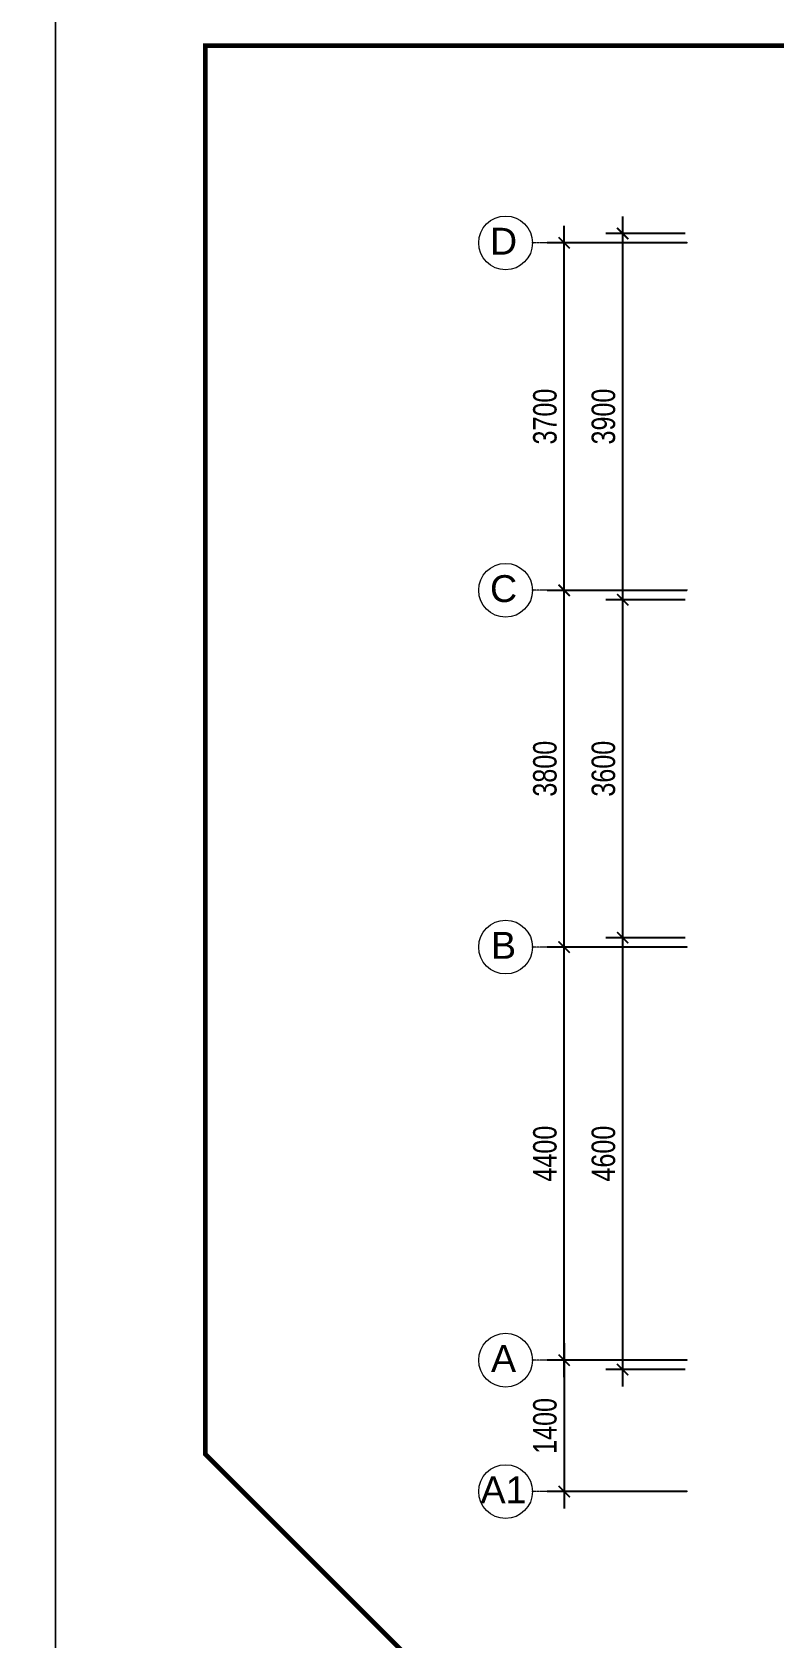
# Model space of a CAD drawing. Header units: millimetres. Extents: x 33748 to 451939, y -263262 to 62681.
# Drawn here: x 226657 to 234553, y -246097 to -228993 of the extents above; entities that cross this region are included whole.
import ezdxf
from ezdxf.enums import TextEntityAlignment as Align

# ---------------------------------------------------------------- set-up
doc = ezdxf.new("R2010")
doc.units = ezdxf.units.MM
doc.header["$PDMODE"] = 98
doc.linetypes.add('CENTER', pattern=[50.8, 31.75, -6.35, 6.35, -6.35])
doc.linetypes.add('HIDDEN', pattern=[0.375, 0.25, -0.125])
doc.layers.get('Defpoints').update_dxf_attribs({"color": 202, "lineweight": 13})
for name, color, linetype, lineweight in [('-CENTER', 143, 'CENTER', 13), ('-KH', 143, 'Continuous', 13), ('-RANH GIOI KHU DAT', 12, 'CENTER', 18), ('-TEXT', 7, 'Continuous', 15)]:
    doc.layers.add(name, color=color, linetype=linetype, lineweight=lineweight)
doc.layers.add('12. NET DIM', color=9, linetype='Continuous')
doc.styles.add('1', font='arial.ttf')
doc.styles.add('AVANH', font='', dxfattribs={"width": 0.8})
doc.styles.get('AVANH').set_extended_font_data('.VnAvantH')
doc.dimstyles.new('C_100A3', dxfattribs={"dimscale": 100, "dimtxt": 2.5, "dimasz": 1.2, "dimexe": 1.8, "dimexo": 0, "dimgap": 0.75, "dimtad": 1, "dimdec": 0, "dimzin": 0, "dimdsep": 46, "dimtxsty": 'AVANH', "dimblk": 'ARCHTICK', "dimcen": 0, "dimdle": 1.8, "dimclrd": 256, "dimclre": 256, "dimclrt": 7, "dimadec": 0, "dimazin": 0, "dimtfac": 0.0001, "dimtdec": 0, "dimtix": 1, "dimtmove": 2, "dimatfit": 3, "dimldrblk": 'ARCHTICK', "dimfxl": 1.8, "dimtolj": 1, "dimtzin": 0, "dimarcsym": 0})

# ---------------------------------------------------------------- blocks, each defined once
blk = doc.blocks.new('_ARCHTICK')
at = {"const_width": 0.15}
blk.add_lwpolyline([(-0.5, -0.5), (0.5, 0.5)], dxfattribs=at)
blk = doc.blocks.new('*D1220')
at = {"layer": '12. NET DIM', "lineweight": -2, "transparency": 16777216}
for p, q in [((232944, -243419), (232944, -238459)), ((233609, -238639), (232764, -238639)), ((233609, -243239), (232764, -243239))]:
    blk.add_line(p, q, dxfattribs=at)
at = {"layer": 'Defpoints', "color": 0, "transparency": 16777216}
for p in [(232944, -238639), (233609, -238639), (233609, -243239)]:
    blk.add_point(p, dxfattribs=at)
at = {"layer": '12. NET DIM', "lineweight": -2, "transparency": 16777216, "xscale": 120, "yscale": 120, "zscale": 120}
for p, rotation in [((232944, -238639), 90), ((232944, -243239), 270)]:
    blk.add_blockref('_ARCHTICK', p, dxfattribs=dict(at, rotation=rotation))
at = {"layer": '12. NET DIM', "color": 7, "transparency": 16777216, "insert": (232740, -240939), "char_height": 250, "attachment_point": 5, "rotation": 90, "style": 'AVANH'}
blk.add_mtext('\\A1;4600', dxfattribs=at)
blk = doc.blocks.new('*D1221')
at = {"layer": '12. NET DIM', "lineweight": -2, "transparency": 16777216}
for p, q in [((232944, -238819), (232944, -234859)), ((233609, -235039), (232764, -235039)), ((233609, -238639), (232764, -238639))]:
    blk.add_line(p, q, dxfattribs=at)
at = {"layer": 'Defpoints', "color": 0, "transparency": 16777216}
for p in [(232944, -235039), (233609, -235039), (233609, -238639)]:
    blk.add_point(p, dxfattribs=at)
at = {"layer": '12. NET DIM', "lineweight": -2, "transparency": 16777216, "xscale": 120, "yscale": 120, "zscale": 120}
for p, rotation in [((232944, -235039), 90), ((232944, -238639), 270)]:
    blk.add_blockref('_ARCHTICK', p, dxfattribs=dict(at, rotation=rotation))
at = {"layer": '12. NET DIM', "color": 7, "transparency": 16777216, "insert": (232740, -236839), "char_height": 250, "attachment_point": 5, "rotation": 90, "style": 'AVANH'}
blk.add_mtext('\\A1;3600', dxfattribs=at)
blk = doc.blocks.new('*D1222')
at = {"layer": '12. NET DIM', "lineweight": -2, "transparency": 16777216}
for p, q in [((232944, -235219), (232944, -230958)), ((233609, -231138), (232764, -231138)), ((233609, -235039), (232764, -235039))]:
    blk.add_line(p, q, dxfattribs=at)
at = {"layer": 'Defpoints', "color": 0, "transparency": 16777216}
for p in [(232944, -231138), (233609, -231138), (233609, -235039)]:
    blk.add_point(p, dxfattribs=at)
at = {"layer": '12. NET DIM', "lineweight": -2, "transparency": 16777216, "xscale": 120, "yscale": 120, "zscale": 120}
for p, rotation in [((232944, -231138), 90), ((232944, -235039), 270)]:
    blk.add_blockref('_ARCHTICK', p, dxfattribs=dict(at, rotation=rotation))
at = {"layer": '12. NET DIM', "color": 7, "transparency": 16777216, "insert": (232740, -233088), "char_height": 250, "attachment_point": 5, "rotation": 90, "style": 'AVANH'}
blk.add_mtext('\\A1;3900', dxfattribs=at)
blk = doc.blocks.new('*D1290')
at = {"layer": '12. NET DIM', "lineweight": -2, "transparency": 16777216}
for p, q in [((232321, -243319), (232321, -238559)), ((233626, -238739), (232141, -238739)), ((233626, -243139), (232141, -243139))]:
    blk.add_line(p, q, dxfattribs=at)
at = {"layer": 'Defpoints', "color": 0, "transparency": 16777216}
for p in [(232321, -238739), (233626, -238739), (233626, -243139)]:
    blk.add_point(p, dxfattribs=at)
at = {"layer": '12. NET DIM', "lineweight": -2, "transparency": 16777216, "xscale": 120, "yscale": 120, "zscale": 120}
for p, rotation in [((232321, -238739), 90), ((232321, -243139), 270)]:
    blk.add_blockref('_ARCHTICK', p, dxfattribs=dict(at, rotation=rotation))
at = {"layer": '12. NET DIM', "color": 7, "transparency": 16777216, "insert": (232117, -240939), "char_height": 250, "attachment_point": 5, "rotation": 90, "style": 'AVANH'}
blk.add_mtext('\\A1;4400', dxfattribs=at)
blk = doc.blocks.new('*D1291')
at = {"layer": '12. NET DIM', "lineweight": -2, "transparency": 16777216}
for p, q in [((232321, -238919), (232321, -234759)), ((233626, -234939), (232141, -234939)), ((233626, -238739), (232141, -238739))]:
    blk.add_line(p, q, dxfattribs=at)
at = {"layer": 'Defpoints', "color": 0, "transparency": 16777216}
for p in [(232321, -234939), (233626, -234939), (233626, -238739)]:
    blk.add_point(p, dxfattribs=at)
at = {"layer": '12. NET DIM', "lineweight": -2, "transparency": 16777216, "xscale": 120, "yscale": 120, "zscale": 120}
for p, rotation in [((232321, -234939), 90), ((232321, -238739), 270)]:
    blk.add_blockref('_ARCHTICK', p, dxfattribs=dict(at, rotation=rotation))
at = {"layer": '12. NET DIM', "color": 7, "transparency": 16777216, "insert": (232117, -236839), "char_height": 250, "attachment_point": 5, "rotation": 90, "style": 'AVANH'}
blk.add_mtext('\\A1;3800', dxfattribs=at)
blk = doc.blocks.new('*D1292')
at = {"layer": '12. NET DIM', "lineweight": -2, "transparency": 16777216}
for p, q in [((232321, -235119), (232321, -231058)), ((233626, -231238), (232141, -231238)), ((233626, -234939), (232141, -234939))]:
    blk.add_line(p, q, dxfattribs=at)
at = {"layer": 'Defpoints', "color": 0, "transparency": 16777216}
for p in [(232321, -231238), (233626, -231238), (233626, -234939)]:
    blk.add_point(p, dxfattribs=at)
at = {"layer": '12. NET DIM', "lineweight": -2, "transparency": 16777216, "xscale": 120, "yscale": 120, "zscale": 120}
for p, rotation in [((232321, -231238), 90), ((232321, -234939), 270)]:
    blk.add_blockref('_ARCHTICK', p, dxfattribs=dict(at, rotation=rotation))
at = {"layer": '12. NET DIM', "color": 7, "transparency": 16777216, "insert": (232117, -233088), "char_height": 250, "attachment_point": 5, "rotation": 90, "style": 'AVANH'}
blk.add_mtext('\\A1;3700', dxfattribs=at)
blk = doc.blocks.new('*D1242')
at = {"layer": '12. NET DIM', "lineweight": -2, "transparency": 16777216}
for p, q in [((232321, -242959), (232321, -244719)), ((233626, -243139), (232141, -243139)), ((233626, -244539), (232141, -244539))]:
    blk.add_line(p, q, dxfattribs=at)
at = {"layer": 'Defpoints', "color": 0, "transparency": 16777216}
for p in [(233626, -243139), (232321, -244539), (233626, -244539)]:
    blk.add_point(p, dxfattribs=at)
at = {"layer": '12. NET DIM', "lineweight": -2, "transparency": 16777216, "xscale": 120, "yscale": 120, "zscale": 120}
for p, rotation in [((232321, -243139), 90), ((232321, -244539), 270)]:
    blk.add_blockref('_ARCHTICK', p, dxfattribs=dict(at, rotation=rotation))
at = {"layer": '12. NET DIM', "color": 7, "transparency": 16777216, "insert": (232117, -243839), "char_height": 250, "attachment_point": 5, "rotation": 90, "style": 'AVANH'}
blk.add_mtext('\\A1;1400', dxfattribs=at)

msp = doc.modelspace()

# ---------------------------------------------------------------- linework, layer by layer
at = {"layer": '-CENTER', "ltscale": 0.1}
for p, q in [((233635, -231238.2), (231977.4, -231238.2)), ((233635, -234938.6), (231977.4, -234938.6)), ((233635, -238738.6), (231977.4, -238738.6)), ((233635, -243138.6), (231977.4, -243138.6)), ((233635, -244538.6), (231977.4, -244538.6))]:
    msp.add_line(p, q, dxfattribs=at)
at = {"layer": '-KH'}
for centre in [(231697.7, -231238.2), (231697.7, -234938.6), (231697.7, -238738.6), (231697.7, -243138.6), (231697.7, -244538.6)]:
    msp.add_circle(centre, 286.3, dxfattribs=at)
at = {"layer": '-RANH GIOI KHU DAT', "linetype": 'HIDDEN', "ltscale": 10, "const_width": 50}
msp.add_lwpolyline([(247499.6, -229138.2), (228499.6, -229138.2), (228499.6, -244138.2), (233499.6, -249138.2), (247499.6, -249138.2)], close=True, dxfattribs=at)
at = {"layer": 'Defpoints'}
for points in [[(226907.2, -252596.8), (226907.2, -219332.8), (179867.2, -219332.8), (179867.2, -252596.8)], [(273947.2, -252596.8), (273947.2, -219332.8), (226907.2, -219332.8), (226907.2, -252596.8)]]:
    msp.add_lwpolyline(points, close=True, dxfattribs=at)

# ---------------------------------------------------------------- texts
at = {"layer": '-TEXT', "color": 2, "style": '1'}
for s, height, p in [('D', 286.3, (231675.8, -231220.2)), ('C', 286.3, (231675.8, -234920.5)), ('B', 286.3, (231675.8, -238720.5)), ('A', 286.3, (231675.8, -243120.5)), ('A1', 286.31, (231675.8, -244520.5))]:
    msp.add_text(s, height=height, dxfattribs=at).set_placement(p, align=Align.MIDDLE_CENTER)

# ---------------------------------------------------------------- dimensions: what is measured, and where the dimension line sits
at = {"layer": '12. NET DIM'}
for base, p1, p2, picture, middle in [((232320.9, -231238.2), (233626.4, -234938.6), (233626.4, -231238.2), '*D1292', (232116.6, -233088.4)), ((232944.4, -231138.2), (233608.8, -235038.6), (233608.8, -231138.2), '*D1222', (232740.1, -233088.4)), ((232320.9, -234938.6), (233626.4, -238738.6), (233626.4, -234938.6), '*D1291', (232116.6, -236838.6)), ((232944.4, -235038.6), (233608.8, -238638.6), (233608.8, -235038.6), '*D1221', (232740.1, -236838.6)), ((232320.9, -238738.6), (233626.4, -243138.6), (233626.4, -238738.6), '*D1290', (232116.6, -240938.6)), ((232944.4, -238638.6), (233608.8, -243238.6), (233608.8, -238638.6), '*D1220', (232740.1, -240938.6)), ((232320.9, -244538.6), (233626.4, -243138.6), (233626.4, -244538.6), '*D1242', (232116.6, -243838.6))]:
    dim = msp.add_linear_dim(base=base, p1=p1, p2=p2, angle=90, dimstyle='C_100A3', dxfattribs=at)
    dim.commit()
    dim.dimension.update_dxf_attribs({"geometry": picture, "text_midpoint": middle})

doc.saveas('drawing.dxf')
